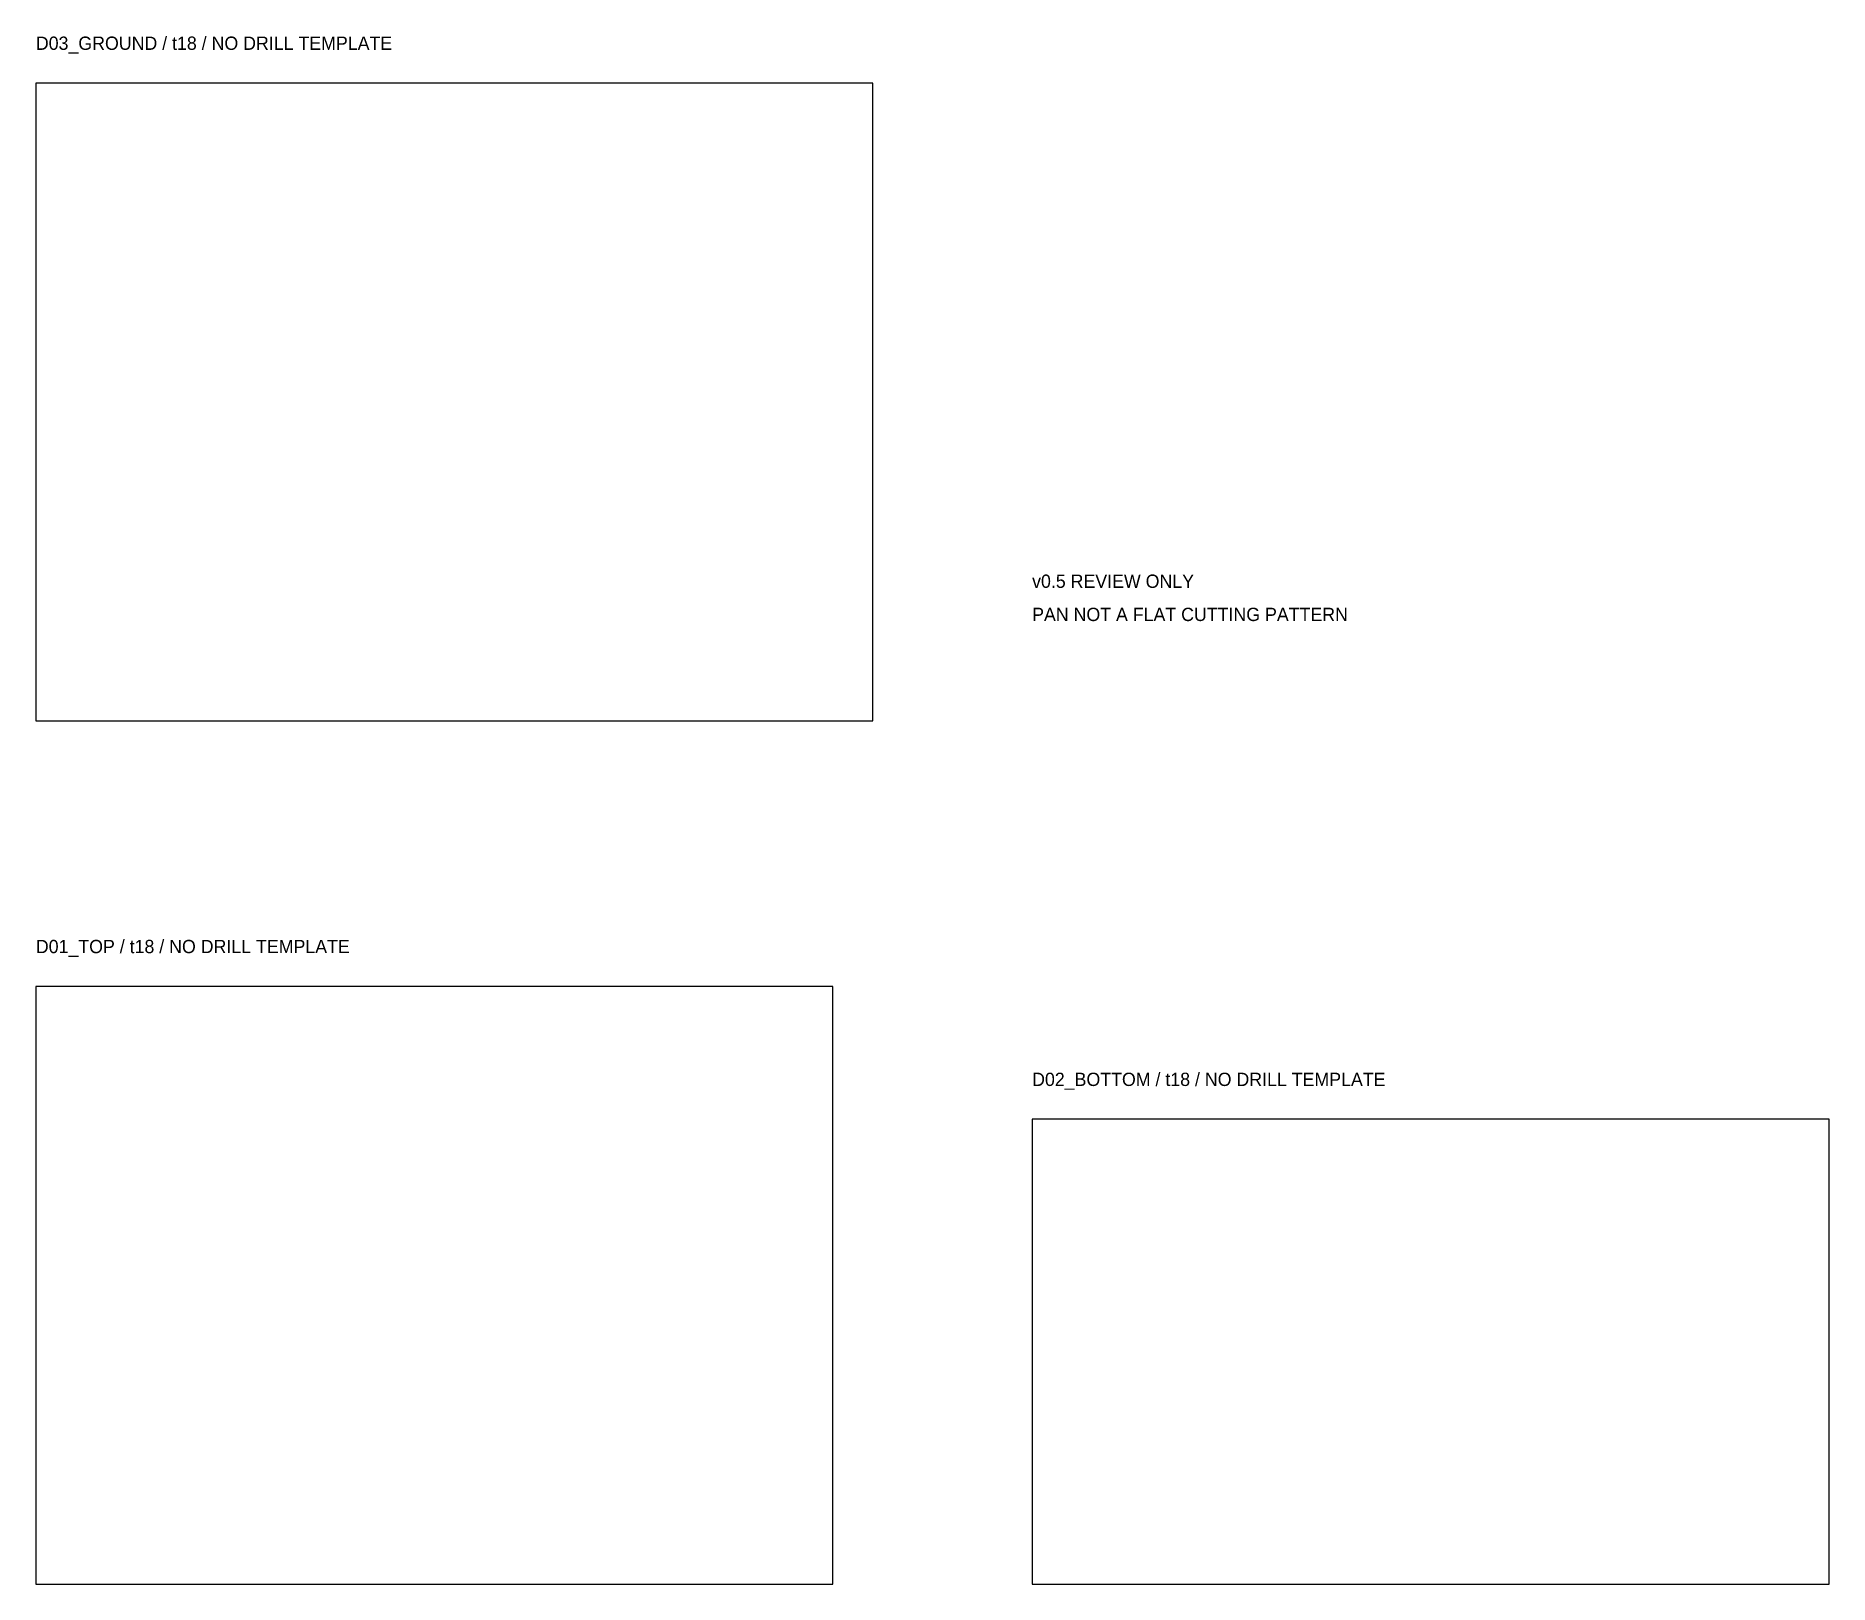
# Model space of a CAD drawing. Header units: millimetres. Extents: x 0 to 1350, y 0 to 1166.
import ezdxf

# ---------------------------------------------------------------- set-up
doc = ezdxf.new("R2010")
doc.units = ezdxf.units.MM

msp = doc.modelspace()

# ---------------------------------------------------------------- linework, layer by layer
at = {"layer": 'D01_TOP'}
for p, q in [((600, 450), (0, 450)), ((0, 450), (0, 0)), ((600, 0), (600, 450)), ((0, 0), (600, 0))]:
    msp.add_line(p, q, dxfattribs=at)
at = {"layer": 'D02_BOTTOM'}
for p, q in [((1350, 350), (750, 350)), ((750, 350), (750, 0)), ((1350, 0), (1350, 350)), ((750, 0), (1350, 0))]:
    msp.add_line(p, q, dxfattribs=at)
at = {"layer": 'D03_GROUND'}
for p, q in [((630, 1130), (0, 1130)), ((0, 1130), (0, 650)), ((630, 650), (630, 1130)), ((0, 650), (630, 650))]:
    msp.add_line(p, q, dxfattribs=at)

# ---------------------------------------------------------------- texts
at = {"layer": 'NOTES'}
for s, p in [('D03_GROUND / t18 / NO DRILL TEMPLATE', (0, 1155)), ('v0.5 REVIEW ONLY', (750, 750)), ('PAN NOT A FLAT CUTTING PATTERN', (750, 725)), ('D01_TOP / t18 / NO DRILL TEMPLATE', (0, 475)), ('D02_BOTTOM / t18 / NO DRILL TEMPLATE', (750, 375))]:
    msp.add_text(s, height=10, dxfattribs=at).set_placement(p)

doc.saveas('drawing.dxf')
